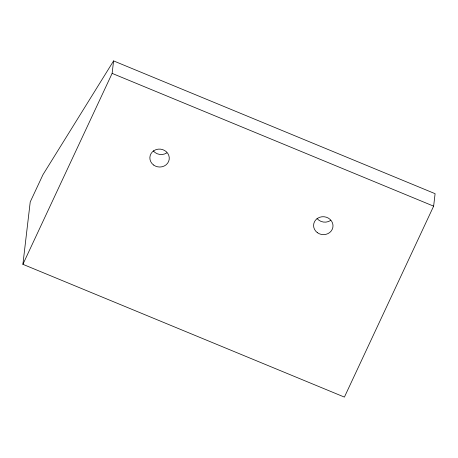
<?xml version="1.0" encoding="UTF-8"?>
<svg xmlns="http://www.w3.org/2000/svg" width="458" height="458" viewBox="0 0 458 458"><rect width="100%" height="100%" fill="white"/><g stroke="black" fill="none" stroke-linecap="round" stroke-linejoin="round"><path stroke-width="0.69" d="M22.9 264.318L30.228 201.938L42.978 174.658L113.595 60.903L435.1 193.682L433.634 206.157L344.405 397.097L22.9 264.318L112.13 73.383L113.595 60.903M112.13 73.383L433.634 206.157M166.855 152.863A9.727 8.965 6.7 0 1 153.258 150.819M330.584 220.481A9.727 8.965 6.7 0 1 316.988 218.437M153.562 165.006A9.727 8.965 6.7 0 0 169.185 159.499A9.727 8.965 6.7 0 0 155.96 149.663A9.727 8.965 6.7 0 0 153.562 165.006M317.291 232.624A9.727 8.965 6.7 0 0 332.914 227.116A9.727 8.965 6.7 0 0 319.69 217.281A9.727 8.965 6.7 0 0 317.291 232.624"/></g></svg>
